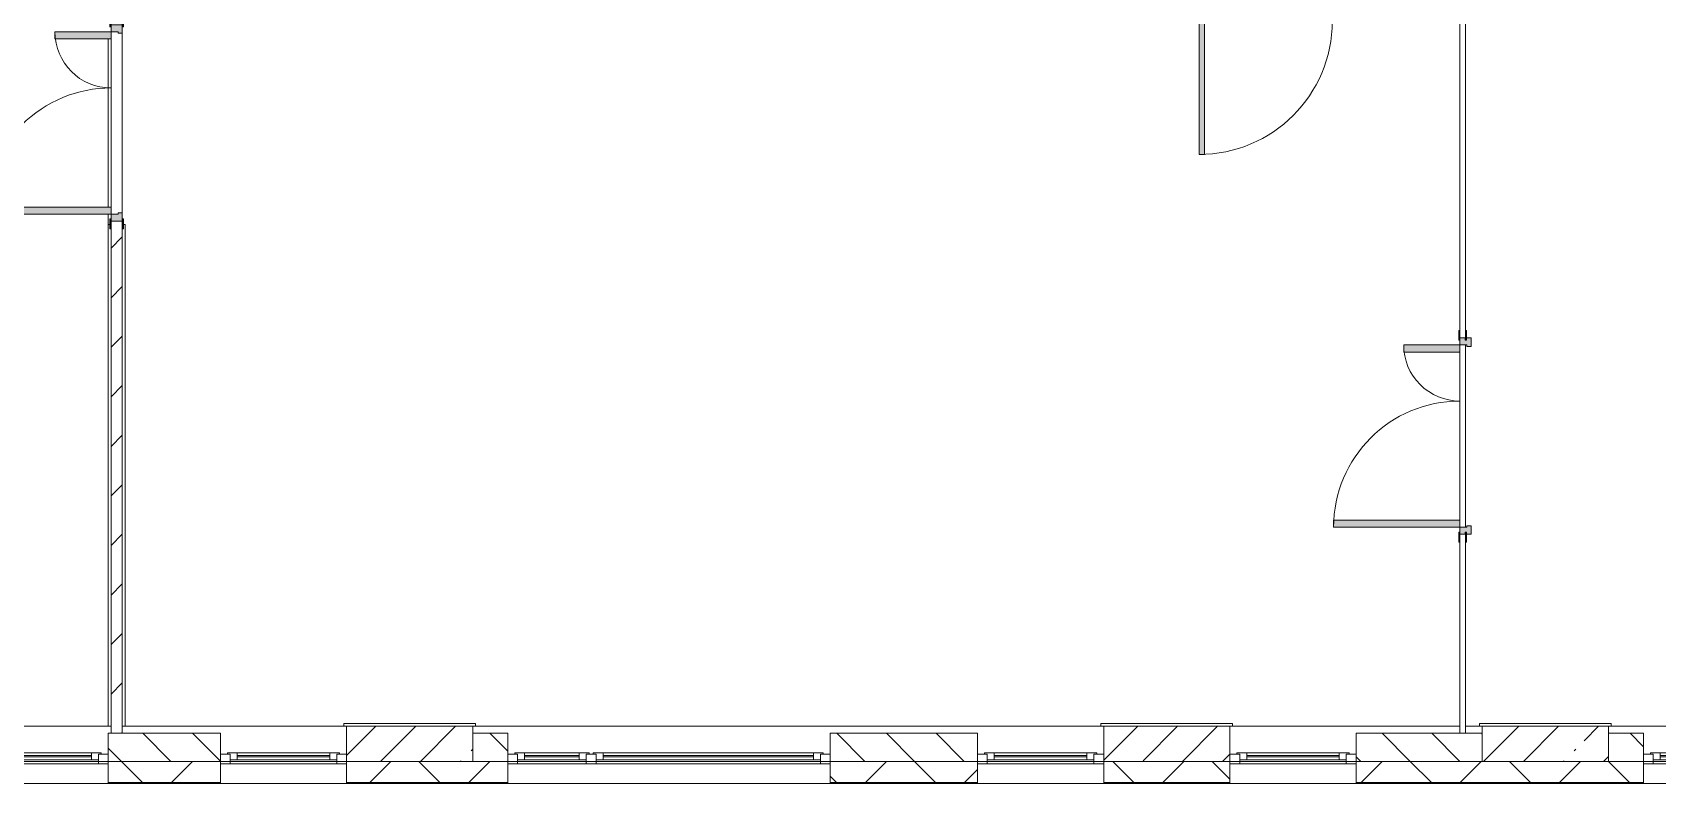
# Model space of a CAD drawing. Header units: millimetres. Extents: x -5368 to 196898, y -8553 to 29000.
# Drawn here: x 153415 to 165005, y -258 to 5100 of the extents above; entities that cross this region are included whole.
import ezdxf

# ---------------------------------------------------------------- set-up
doc = ezdxf.new("R2010")
doc.units = ezdxf.units.MM
for name, color, linetype, lineweight, true_color in [('A-DOOR-2', 7, 'Continuous', 5, 0xaaaaaa), ('A-DOOR-3', 7, 'Continuous', 5, 0xe2e2e2), ('A-DOOR-FRAM-2', 7, 'Continuous', 5, 0xe2e2e2), ('A-DOOR-FRAM-3', 7, 'Continuous', 5, 0xaaaaaa), ('A-FLOR-3', 7, 'Continuous', 5, 0xaaaaaa)]:
    doc.layers.add(name, color=color, linetype=linetype, lineweight=lineweight, true_color=true_color)
for name, color, linetype, lineweight in [('A-GLAZ-2', 7, 'Continuous', 5), ('A-WALL', 7, 'Continuous', 9), ('A-WALL-2', 7, 'Continuous', 5), ('I-WALL-4', 7, 'Continuous', 5), ('S-COLS-3', 7, 'Continuous', 5)]:
    doc.layers.add(name, color=color, linetype=linetype, lineweight=lineweight)

# ---------------------------------------------------------------- blocks, each defined once
blk = doc.blocks.new('BSC_Колонна _Прямоугольная - 250х900-23282983-3_3_1_птичка')
at = {"layer": 'S-COLS-3'}
h = blk.add_hatch(dxfattribs=at)
h.set_pattern_fill('FP_96', color=256, style=0, pattern_type=2)
h.set_pattern_definition([(45, (-99480, -25), (-285.1231, 285.1231), []), (45, (-99194.88, -25), (-285.1231, 285.1231), [504.031, -100.806, 16.764, -84.042])])
h.paths.add_polyline_path([(450, -125), (450, 125), (-450, 125), (-450, -125), (-20, -125)])
for p, q in [((450, 125), (-450, 125)), ((-450, 125), (-450, -125)), ((450, -125), (450, 125)), ((-450, -125), (450, -125))]:
    blk.add_line(p, q, dxfattribs=at)
blk = doc.blocks.new('110_Дверь_СКБ_1Ст_Внутренняя1 - Д-7а_л__950x2100h_Туалет-V113-3_3_1_птичка')
at = {"layer": 'A-DOOR-2'}
h = blk.add_hatch(dxfattribs=at)
h.set_pattern_fill('FP_98', color=256, style=0, pattern_type=2)
h.set_pattern_definition([(135, (1776.41, 174.685), (-14.14214, -14.14214), []), (225, (1776.41, 174.685), (14.14214, -14.14214), [])])
h.paths.add_polyline_path([(537.5, 110), (512.5, 110), (512.5, -110), (537.5, -110)])
at = {"layer": 'A-DOOR-3'}
h = blk.add_hatch(color=256, dxfattribs=at)
h.paths.add_polyline_path([(487.5, 110), (487.5, 70), (477.5, 70), (477.5, 30), (512.5, 30), (512.5, 110)])
h.paths.add_polyline_path([(-462.5, 110), (-487.5, 110), (-487.5, 30), (-452.5, 30), (-452.5, 70), (-462.5, 70)])
at = {"layer": 'A-DOOR-FRAM-2'}
for points in [[(447.5, 1060), (447.5, 110), (487.5, 110), (487.5, 1060)], [(-542.5, 118), (-542.5, 110), (-472.5, 110), (-472.5, 118)], [(567.5, 118), (497.5, 118), (497.5, 110), (567.5, 110)], [(-472.5, 30), (-487.5, 30), (-487.5, -110), (-472.5, -110)], [(512.5, 30), (497.5, 30), (497.5, -110), (512.5, -110)], [(-542.5, -110), (-542.5, -118), (-472.5, -118), (-472.5, -110)], [(567.5, -110), (497.5, -110), (497.5, -118), (567.5, -118)]]:
    blk.add_hatch(color=256, dxfattribs=at).paths.add_polyline_path(points)
at = {"layer": 'A-DOOR-FRAM-3'}
h = blk.add_hatch(dxfattribs=at)
h.set_pattern_fill('FP_99', color=256, style=0, pattern_type=2)
h.set_pattern_definition([(45, (-346.384, 174.685), (-14.1421, 14.1421), []), (135, (-346.384, 174.685), (-14.1421, -14.1421), [])])
h.paths.add_polyline_path([(-487.5, 110), (-512.5, 110), (-512.5, -110), (-487.5, -110)])
at = {"layer": 'A-DOOR-2'}
for p, q in [((487.5, 1060), (447.5, 1060)), ((447.5, 1060), (447.5, 110)), ((487.5, 110), (487.5, 1060)), ((447.5, 110), (487.5, 110))]:
    blk.add_line(p, q, dxfattribs=at)
blk.add_arc((487.5, 110), 950, 90, 180, dxfattribs=at)
at = {"layer": 'A-DOOR-FRAM-3'}
for p, q in [((-472.5, 118), (-542.5, 118)), ((-542.5, 118), (-542.5, 110)), ((-472.5, 110), (-472.5, 118)), ((567.5, 118), (497.5, 118)), ((497.5, 118), (497.5, 110)), ((567.5, 110), (567.5, 118)), ((-542.5, 110), (-472.5, 110)), ((-487.5, 110), (-512.5, 110)), ((-512.5, 110), (-512.5, -110)), ((-462.5, 110), (-487.5, 110)), ((-487.5, 110), (-487.5, 30)), ((-487.5, -110), (-487.5, 110)), ((-472.5, 110), (-487.5, 110)), ((-487.5, 110), (-487.5, 109)), ((-487.5, 109), (-472.5, 109)), ((-487.5, 30), (-452.5, 30)), ((-472.5, 30), (-487.5, 30)), ((-487.5, 30), (-487.5, -110)), ((-472.5, 109), (-472.5, 110)), ((-472.5, -110), (-472.5, 30)), ((-462.5, 70), (-462.5, 110)), ((-452.5, 70), (-462.5, 70)), ((-452.5, 30), (-452.5, 70)), ((487.5, 70), (477.5, 70)), ((477.5, 70), (477.5, 30)), ((477.5, 30), (512.5, 30)), ((487.5, 110), (487.5, 70)), ((512.5, 110), (487.5, 110)), ((512.5, 110), (497.5, 110)), ((497.5, 110), (497.5, 109)), ((497.5, 110), (567.5, 110)), ((497.5, 109), (512.5, 109)), ((512.5, 30), (497.5, 30)), ((497.5, 30), (497.5, -110)), ((512.5, 30), (512.5, 110)), ((537.5, 110), (512.5, 110)), ((512.5, 110), (512.5, -110)), ((512.5, 109), (512.5, 110)), ((512.5, -110), (512.5, 30)), ((537.5, -110), (537.5, 110)), ((-472.5, -110), (-542.5, -110)), ((-542.5, -110), (-542.5, -118)), ((-512.5, -110), (-487.5, -110)), ((-487.5, -110), (-472.5, -110)), ((-472.5, -118), (-472.5, -110)), ((497.5, -110), (512.5, -110)), ((567.5, -110), (497.5, -110)), ((497.5, -110), (497.5, -118)), ((512.5, -110), (537.5, -110)), ((567.5, -118), (567.5, -110)), ((-542.5, -118), (-472.5, -118)), ((497.5, -118), (567.5, -118))]:
    blk.add_line(p, q, dxfattribs=at)
blk = doc.blocks.new('110_Дверь_СКБ_2Ст - Д-5_п_ Из игровой в коридор-32215844-3_3_1_птичка')
at = {"layer": 'A-DOOR-3'}
for points in [[(-638, 40), (-588, 40), (-588, 940), (-638, 940)], [(612, 440), (612, 40), (662, 40), (662, 440)]]:
    blk.add_hatch(color=256, dxfattribs=at).paths.add_polyline_path(points)
h = blk.add_hatch(color=256, dxfattribs=at)
h.paths.add_polyline_path([(-688, 40), (-688, -40), (-628, -40), (-628, -10), (-638, -10), (-638, 40)])
h.paths.add_polyline_path([(652, -40), (712, -40), (712, 40), (662, 40), (662, -10), (652, -10)])
at = {"layer": 'A-DOOR-FRAM-2'}
for points in [[(-743, 40), (-672, 40), (-672, 48), (-743, 48)], [(698, 40), (768, 40), (768, 48), (698, 48)], [(-743, -48), (-672, -48), (-672, -40), (-743, -40)], [(698, -48), (768, -48), (768, -40), (698, -40)]]:
    blk.add_hatch(color=256, dxfattribs=at).paths.add_polyline_path(points)
at = {"layer": 'A-DOOR-2'}
for p, q in [((-638, 940), (-638, 40)), ((-588, 940), (-638, 940)), ((-588, 40), (-588, 940)), ((662, 440), (612, 440)), ((612, 440), (612, 40)), ((662, 40), (662, 440)), ((-638, 40), (-588, 40)), ((612, 40), (662, 40))]:
    blk.add_line(p, q, dxfattribs=at)
for centre, radius, start, end in [((-638, 40), 900, 0, 90), ((662, 40), 400, 90, 180)]:
    blk.add_arc(centre, radius, start, end, dxfattribs=at)
at = {"layer": 'A-DOOR-FRAM-3'}
for p, q in [((-672, 48), (-743, 48)), ((-743, 48), (-743, 40)), ((-743, 40), (-672, 40)), ((-638, 40), (-688, 40)), ((-688, 40), (-688, -40)), ((-672, 40), (-672, 48)), ((-638, -10), (-638, 40)), ((662, 40), (662, -10)), ((712, 40), (662, 40)), ((768, 48), (698, 48)), ((698, 48), (698, 40)), ((698, 40), (768, 40)), ((712, -40), (712, 40)), ((768, 40), (768, 48)), ((-672, -40), (-743, -40)), ((-743, -40), (-743, -48)), ((-743, -48), (-672, -48)), ((-688, -40), (-628, -40)), ((-672, -39), (-688, -39)), ((-688, -39), (-688, -40)), ((-688, -40), (-672, -40)), ((-672, -40), (-672, -39)), ((-672, -48), (-672, -40)), ((-628, -10), (-638, -10)), ((-628, -40), (-628, -10)), ((662, -10), (652, -10)), ((652, -10), (652, -40)), ((652, -40), (712, -40)), ((712, -39), (698, -39)), ((698, -39), (698, -40)), ((698, -40), (712, -40)), ((768, -40), (698, -40)), ((698, -40), (698, -48)), ((698, -48), (768, -48)), ((712, -40), (712, -39)), ((768, -48), (768, -40))]:
    blk.add_line(p, q, dxfattribs=at)
blk = doc.blocks.new('BSC_Колонна _Прямоугольная - 250х900-V114-3_3_1_птичка')
at = {"layer": 'S-COLS-3'}
h = blk.add_hatch(dxfattribs=at)
h.set_pattern_fill('FP_100', color=256, style=0, pattern_type=2)
h.set_pattern_definition([(45, (-94080, -25), (-285.1231, 285.1231), []), (45, (-93794.88, -25), (-285.1231, 285.1231), [504.031, -100.806, 16.764, -84.042])])
h.paths.add_polyline_path([(450, -125), (450, 125), (-450, 125), (-450, -125), (82, -125)])
for p, q in [((450, 125), (-450, 125)), ((-450, 125), (-450, -125)), ((450, -125), (450, 125)), ((-450, -125), (450, -125))]:
    blk.add_line(p, q, dxfattribs=at)
blk = doc.blocks.new('BSC_Колонна _Прямоугольная - 250х900-V115-3_3_1_птичка')
at = {"layer": 'S-COLS-3'}
h = blk.add_hatch(dxfattribs=at)
h.set_pattern_fill('FP_101', color=256, style=0, pattern_type=2)
h.set_pattern_definition([(45, (-102180, -25), (-285.1231, 285.1231), []), (45, (-101894.88, -25), (-285.1231, 285.1231), [504.031, -100.806, 16.764, -84.042])])
h.paths.add_polyline_path([(450, -125), (450, 125), (-450, 125), (-450, -125)])
for p, q in [((450, 125), (-450, 125)), ((-450, 125), (-450, -125)), ((450, -125), (450, 125)), ((-450, -125), (450, -125))]:
    blk.add_line(p, q, dxfattribs=at)
blk = doc.blocks.new('120_Окно_СКБ_1Ст - 120_Окно_СКБ_1Ст 900х2500_h_ с форточкой-V116-3_3_1_птичка')
at = {"layer": 'A-GLAZ-2'}
for p, q in [((-450, -127), (-450, -57)), ((-450, -57), (-380, -57)), ((450, -57), (-450, -57)), ((-380, -57), (-380, -127)), ((380, -87), (-380, -87)), ((-380, -87), (-380, -127)), ((-330, -137), (-330, -87)), ((-330, -107), (330, -107)), ((330, -137), (330, -87)), ((380, -127), (380, -57)), ((380, -57), (450, -57)), ((380, -127), (380, -87)), ((450, -57), (450, -127)), ((-380, -127), (-450, -127)), ((-450, -127), (-400, -127)), ((-380, -127), (-400, -127)), ((-400, -127), (-400, -137)), ((-400, -137), (400, -137)), ((400, -137), (-400, -137)), ((330, -117), (-330, -117)), ((450, -127), (380, -127)), ((400, -127), (380, -127)), ((400, -127), (450, -127)), ((400, -137), (400, -127))]:
    blk.add_line(p, q, dxfattribs=at)
blk = doc.blocks.new('120_Окно_СКБ_2Ст_Фрамуга сверху - 120_Окно_СКБ_2Ст_2300х2500_h_ ДОО-19727959-3_3_1_птичка')
at = {"layer": 'A-GLAZ-2'}
for p, q in [((-1150, -127), (-1150, -57)), ((-1150, -57), (-1080, -57)), ((1150, -57), (-1150, -57)), ((-1080, -57), (-1080, -127)), ((-1080, -57), (1080, -57)), ((520, -87), (-1080, -87)), ((-1080, -87), (-1080, -127)), ((-1030, -137), (-1030, -87)), ((-1030, -107), (470, -107)), ((470, -137), (470, -87)), ((520, -127), (520, -57)), ((520, -57), (590, -57)), ((520, -127), (520, -87)), ((590, -57), (590, -127)), ((1080, -87), (590, -87)), ((590, -87), (590, -127)), ((640, -137), (640, -87)), ((640, -107), (1030, -107)), ((1030, -137), (1030, -87)), ((1080, -127), (1080, -57)), ((1080, -57), (1150, -57)), ((1080, -127), (1080, -87)), ((1150, -57), (1150, -127)), ((-1080, -127), (-1150, -127)), ((-1150, -127), (-1100, -127)), ((-1080, -127), (-1100, -127)), ((-1100, -127), (-1100, -137)), ((-1100, -137), (540, -137)), ((540, -137), (-1100, -137)), ((470, -117), (-1030, -117)), ((590, -127), (520, -127)), ((540, -127), (520, -127)), ((540, -127), (570, -127)), ((540, -127), (570, -127)), ((540, -137), (540, -127)), ((590, -127), (570, -127)), ((570, -127), (570, -137)), ((570, -137), (1100, -137)), ((1100, -137), (570, -137)), ((1030, -117), (640, -117)), ((1150, -127), (1080, -127)), ((1100, -127), (1080, -127)), ((1100, -127), (1150, -127)), ((1100, -137), (1100, -127))]:
    blk.add_line(p, q, dxfattribs=at)
blk = doc.blocks.new('120_Окно_СКБ_1Ст - 120_Окно_СКБ_1Ст 900х2500_h_ с форточкой-V117-3_3_1_птичка')
at = {"layer": 'A-GLAZ-2'}
for p, q in [((-450, -127), (-450, -57)), ((-450, -57), (-380, -57)), ((450, -57), (-450, -57)), ((-380, -57), (-380, -127)), ((380, -87), (-380, -87)), ((-380, -87), (-380, -127)), ((-330, -137), (-330, -87)), ((-330, -107), (330, -107)), ((330, -137), (330, -87)), ((380, -127), (380, -57)), ((380, -57), (450, -57)), ((380, -127), (380, -87)), ((450, -57), (450, -127)), ((-380, -127), (-450, -127)), ((-450, -127), (-400, -127)), ((-380, -127), (-400, -127)), ((-400, -127), (-400, -137)), ((-400, -137), (400, -137)), ((400, -137), (-400, -137)), ((330, -117), (-330, -117)), ((450, -127), (380, -127)), ((400, -127), (380, -127)), ((400, -127), (450, -127)), ((400, -137), (400, -127))]:
    blk.add_line(p, q, dxfattribs=at)
blk = doc.blocks.new('120_Окно_СКБ_1Ст - 120_Окно_СКБ_1Ст 900х2500_h_ с форточкой-22876038-3_3_1_птичка')
at = {"layer": 'A-GLAZ-2'}
for p, q in [((-450, -127), (-450, -57)), ((-450, -57), (-380, -57)), ((450, -57), (-450, -57)), ((-380, -57), (-380, -127)), ((380, -87), (-380, -87)), ((-380, -87), (-380, -127)), ((-330, -137), (-330, -87)), ((-330, -107), (330, -107)), ((330, -137), (330, -87)), ((380, -127), (380, -57)), ((380, -57), (450, -57)), ((380, -127), (380, -87)), ((450, -57), (450, -127)), ((-380, -127), (-450, -127)), ((-450, -127), (-400, -127)), ((-380, -127), (-400, -127)), ((-400, -127), (-400, -137)), ((-400, -137), (400, -137)), ((400, -137), (-400, -137)), ((330, -117), (-330, -117)), ((450, -127), (380, -127)), ((400, -127), (380, -127)), ((400, -127), (450, -127)), ((400, -137), (400, -127))]:
    blk.add_line(p, q, dxfattribs=at)
blk = doc.blocks.new('110_Дверь_СКБ_2Ст - Д-5_п__в составе перегородки _не входит в спец__-32680317-3_3_1_птичка')
at = {"layer": 'A-DOOR-3'}
h = blk.add_hatch(color=256, dxfattribs=at)
h.paths.add_polyline_path([(712, 60), (652, 60), (652, 30), (662, 30), (662, -20), (712, -20)])
h.paths.add_polyline_path([(-628, 60), (-688, 60), (-688, -20), (-638, -20), (-638, 30), (-628, 30)])
for points in [[(-588, -420), (-588, -20), (-638, -20), (-638, -420)], [(662, -920), (662, -20), (612, -20), (612, -920)]]:
    blk.add_hatch(color=256, dxfattribs=at).paths.add_polyline_path(points)
at = {"layer": 'A-DOOR-FRAM-2'}
for points in [[(-672, 28), (-742, 28), (-742, 20), (-672, 20)], [(768, 28), (698, 28), (698, 20), (768, 20)], [(-672, -20), (-742, -20), (-742, -28), (-672, -28)], [(768, -20), (698, -20), (698, -28), (768, -28)]]:
    blk.add_hatch(color=256, dxfattribs=at).paths.add_polyline_path(points)
at = {"layer": 'A-DOOR-2'}
for p, q in [((-638, -20), (-588, -20)), ((-638, -420), (-638, -20)), ((-588, -20), (-588, -420)), ((612, -20), (662, -20)), ((612, -920), (612, -20)), ((662, -20), (662, -920)), ((-588, -420), (-638, -420)), ((662, -920), (612, -920))]:
    blk.add_line(p, q, dxfattribs=at)
for centre, radius, start, end in [((-638, -20), 400, 270, 0), ((662, -20), 900, 180, 270)]:
    blk.add_arc(centre, radius, start, end, dxfattribs=at)
at = {"layer": 'A-DOOR-FRAM-3'}
for p, q in [((-742, 28), (-672, 28)), ((-742, 20), (-742, 28)), ((-672, 20), (-742, 20)), ((-688, 60), (-628, 60)), ((-688, -20), (-688, 60)), ((-688, 20), (-672, 20)), ((-688, 19), (-688, 20)), ((-672, 19), (-688, 19)), ((-672, 28), (-672, 20)), ((-672, 20), (-672, 19)), ((-638, 30), (-638, -20)), ((-628, 30), (-638, 30)), ((-628, 60), (-628, 30)), ((652, 60), (712, 60)), ((652, 30), (652, 60)), ((662, 30), (652, 30)), ((662, -20), (662, 30)), ((698, 20), (698, 28)), ((698, 28), (768, 28)), ((698, 19), (698, 20)), ((698, 20), (712, 20)), ((768, 20), (698, 20)), ((712, 19), (698, 19)), ((712, 60), (712, -20)), ((712, 20), (712, 19)), ((768, 28), (768, 20)), ((-742, -20), (-672, -20)), ((-742, -28), (-742, -20)), ((-672, -28), (-742, -28)), ((-638, -20), (-688, -20)), ((-672, -20), (-672, -28)), ((712, -20), (662, -20)), ((698, -28), (698, -20)), ((698, -20), (768, -20)), ((768, -28), (698, -28)), ((768, -20), (768, -28))]:
    blk.add_line(p, q, dxfattribs=at)

msp = doc.modelspace()

# ---------------------------------------------------------------- hatches: boundary and pattern name
at = {"layer": 'A-WALL-2'}
h = msp.add_hatch(dxfattribs=at)
h.set_pattern_fill('FP_73', color=256, style=0, pattern_type=2)
h.set_pattern_definition([(135, (62025.03, 0), (-176.7767, -176.7767), [])])
h.paths.add_polyline_path([(183455, -100), (183455, 100), (183155, 100), (183155, -100)])
h.paths.add_polyline_path([(171855, -100), (171855, 100), (170955, 100), (170955, -100), (171022.9, -100)])
h.paths.add_polyline_path([(181355, -100), (181355, 100), (180855, 100), (180855, -100), (181090.2, -100)])
h.paths.add_polyline_path([(172755, -100), (173655, -100), (173655, 100), (172755, 100)])
h.paths.add_polyline_path([(175455, -100), (175705, -100), (175705, 100), (175455, 100)])
h.paths.add_polyline_path([(178005, -100), (179055, -100), (179055, 100), (178005, 100)])
h.paths.add_polyline_path([(163755, -100), (163755, 100), (162855, 100), (162855, -100), (163604.8, -100)])
h.paths.add_polyline_path([(164905, -100), (164905, 100), (164655, 100), (164655, -100), (164664.5, -100)])
h.paths.add_polyline_path([(159366, -100), (160155, -100), (160155, 100), (159105, 100), (159105, -100)])
h.paths.add_polyline_path([(167205, -100), (168255, -100), (168255, 100), (167205, 100)])
h.paths.add_polyline_path([(156805, -100), (156805, 100), (156555, 100), (156555, -100)])
h.paths.add_polyline_path([(153955, -100), (154755, -100), (154755, 100), (153955, 100)])
h = msp.add_hatch(dxfattribs=at)
h.set_pattern_fill('FP_75', color=256, style=0, pattern_type=2)
h.set_pattern_definition([(45, (62025.03, 0), (-353.5534, 353.5534), []), (135, (62025.03, 0), (-353.5534, -353.5534), [])])
h.paths.add_polyline_path([(186918.6, -250), (187105, -250), (187105, -100), (185755, -100), (185755, -250)])
h.paths.add_polyline_path([(182679.7, -250), (183455, -250), (183455, -100), (182255, -100), (182255, -250)])
h.paths.add_polyline_path([(170955, -250), (171855, -250), (171855, -100), (170955, -100)])
h.paths.add_polyline_path([(169155, -250), (170055, -250), (170055, -100), (169155, -100)])
h.paths.add_polyline_path([(172755, -250), (173655, -250), (173655, -100), (172755, -100)])
h.paths.add_polyline_path([(181355, -250), (181355, -100), (179955, -100), (179955, -250), (181090.2, -250)])
h.paths.add_polyline_path([(174555, -250), (175705, -250), (175705, -100), (174555, -100)])
h.paths.add_polyline_path([(178440.9, -250), (179055, -250), (179055, -100), (178005, -100), (178005, -250)])
h.paths.add_polyline_path([(161955, -250), (161955, -100), (161055, -100), (161055, -250), (161485.4, -250)])
h.paths.add_polyline_path([(156805, -250), (156805, -100), (155655, -100), (155655, -250), (156555, -250)])
h.paths.add_polyline_path([(168255, -250), (168255, -100), (167205, -100), (167205, -250), (167843.7, -250)])
h.paths.add_polyline_path([(159105, -250), (160155, -250), (160155, -100), (159105, -100)])
h.paths.add_polyline_path([(164905, -250), (164905, -100), (162855, -100), (162855, -250), (164664.5, -250)])
h.paths.add_polyline_path([(153955, -250), (154755, -250), (154755, -100), (153955, -100)])
h.paths.add_polyline_path([(151235, -250), (153055, -250), (153055, -100), (151235, -100)])
at = {"layer": 'I-WALL-4'}
h = msp.add_hatch(dxfattribs=at)
h.set_pattern_fill('FP_76', color=256, style=0, pattern_type=2)
h.set_pattern_definition([(45, (62025.03, 0), (-176.7767, 176.7767), [])])
h.paths.add_polyline_path([(154055, 100), (154055, 3755), (153975, 3755), (153975, 100)])
h.paths.add_polyline_path([(154025, 5155), (154055, 5155), (154055, 10400), (153975, 10400), (153975, 5155)])

# ---------------------------------------------------------------- linework, layer by layer
at = {"layer": 'A-FLOR-3'}
for p, q in [((153955, 3855), (153955, 5055)), ((153955, 3805), (153955, 150)), ((153955, 3730), (153967, 3730)), ((154063, 3730), (154075, 3730)), ((154075, 3730), (154075, 150)), ((155634.5, 150), (155634.5, 170)), ((155634.5, 170), (156574.5, 170)), ((156574.5, 170), (156574.5, 150)), ((161034.5, 150), (161034.5, 170)), ((161034.5, 170), (161974.5, 170)), ((161974.5, 170), (161974.5, 150)), ((163735, 150), (163735, 170)), ((163735, 170), (164675, 170)), ((164675, 170), (164675, 150))]:
    msp.add_line(p, q, dxfattribs=at)
at = {"layer": 'A-WALL'}
for p, q in [((153975, 100), (154055, 100)), ((163595, 100), (163635, 100)), ((153955, -100), (154755, -100)), ((154755, -100), (153955, -100)), ((156555, -100), (156805, -100)), ((156805, -100), (156555, -100)), ((159105, -100), (160155, -100)), ((160155, -100), (159105, -100)), ((162855, -100), (163755, -100)), ((163755, -100), (162855, -100)), ((164655, -100), (164905, -100)), ((164905, -100), (164655, -100)), ((153955, -250), (154755, -250)), ((153955, -253), (154755, -253)), ((155655, -250), (156805, -250)), ((155655, -253), (156805, -253)), ((159105, -250), (160155, -250)), ((159105, -253), (160155, -253)), ((161055, -250), (161955, -250)), ((161055, -253), (161955, -253)), ((162855, -250), (164905, -250)), ((162855, -253), (164905, -253))]:
    msp.add_line(p, q, dxfattribs=at)
at = {"layer": 'A-WALL-2'}
for p, q in [((153975, 100), (153955, 100)), ((153955, 100), (153955, -258)), ((154755, 100), (154055, 100)), ((154755, -258), (154755, 100)), ((156805, 100), (156555, 100)), ((156805, -258), (156805, 100)), ((160155, 100), (159105, 100)), ((159105, 100), (159105, -258)), ((160155, -258), (160155, 100)), ((163595, 100), (162855, 100)), ((162855, 100), (162855, -258)), ((163755, 100), (163635, 100)), ((164905, 100), (164655, 100)), ((164905, -258), (164905, 100)), ((153075.5, -100), (153955, -100)), ((154755, -100), (155655, -100)), ((155655, -100), (155655, -258)), ((156805, -100), (159105, -100)), ((160155, -100), (161055, -100)), ((161055, -100), (161055, -258)), ((161955, -258), (161955, -100)), ((161955, -100), (162855, -100)), ((164905, -100), (167205, -100)), ((151227, -258), (154755, -258)), ((154755, -258), (169155, -258))]:
    msp.add_line(p, q, dxfattribs=at)
at = {"layer": 'I-WALL-4'}
for p, q in [((163635, 2975), (163635, 10400)), ((163595, 5180), (163595, 2975)), ((153975, 3855), (153975, 5055)), ((154055, 5095), (154055, 3815)), ((153975, 3700), (153975, 100)), ((154055, 100), (154055, 3700)), ((163595, 1620), (163595, 2820)), ((163635, 2870), (163635, 1570)), ((163595, 1465), (163595, 100)), ((163635, 100), (163635, 1465)), ((153075.5, 150), (153975, 150)), ((154055, 150), (155655, 150)), ((156555, 150), (161055, 150)), ((161955, 150), (163595, 150)), ((163635, 150), (163755, 150)), ((164655, 150), (169155, 150))]:
    msp.add_line(p, q, dxfattribs=at)

# ---------------------------------------------------------------- block references
at = {"layer": 'A-DOOR-2'}
for name, p, rotation in [('110_Дверь_СКБ_1Ст_Внутренняя1 - Д-7а_л__950x2100h_Туалет-V113-3_3_1_птичка', (162222.5, 5290), 180), ('110_Дверь_СКБ_2Ст - Д-5_п_ Из игровой в коридор-32215844-3_3_1_птичка', (154015, 4442.5), 89.99999999999991), ('110_Дверь_СКБ_2Ст - Д-5_п__в составе перегородки _не входит в спец__-32680317-3_3_1_птичка', (163615, 2232.5), 270)]:
    msp.add_blockref(name, p, dxfattribs=dict(at, rotation=rotation))
at = {"layer": 'A-GLAZ-2', "rotation": 180}
for name, p in [('120_Окно_СКБ_1Ст - 120_Окно_СКБ_1Ст 900х2500_h_ с форточкой-V116-3_3_1_птичка', (153505, -175)), ('120_Окно_СКБ_1Ст - 120_Окно_СКБ_1Ст 900х2500_h_ с форточкой-22876038-3_3_1_птичка', (155205, -175)), ('120_Окно_СКБ_2Ст_Фрамуга сверху - 120_Окно_СКБ_2Ст_2300х2500_h_ ДОО-19727959-3_3_1_птичка', (157955, -175)), ('120_Окно_СКБ_1Ст - 120_Окно_СКБ_1Ст 900х2500_h_ с форточкой-V117-3_3_1_птичка', (160605, -175)), ('120_Окно_СКБ_1Ст - 120_Окно_СКБ_1Ст 900х2500_h_ с форточкой-22876038-3_3_1_птичка', (162405, -175)), ('120_Окно_СКБ_2Ст_Фрамуга сверху - 120_Окно_СКБ_2Ст_2300х2500_h_ ДОО-19727959-3_3_1_птичка', (166055, -175))]:
    msp.add_blockref(name, p, dxfattribs=at)
at = {"layer": 'S-COLS-3'}
for name, p in [('BSC_Колонна _Прямоугольная - 250х900-V114-3_3_1_птичка', (156105, 25)), ('BSC_Колонна _Прямоугольная - 250х900-23282983-3_3_1_птичка', (161505, 25)), ('BSC_Колонна _Прямоугольная - 250х900-V115-3_3_1_птичка', (164205, 25))]:
    msp.add_blockref(name, p, dxfattribs=at)

doc.saveas('drawing.dxf')
